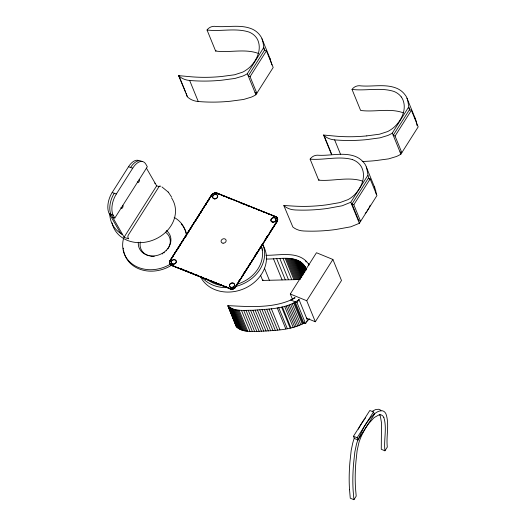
<?xml version="1.0" encoding="UTF-8"?>
<svg xmlns="http://www.w3.org/2000/svg" width="526" height="526" viewBox="0 0 526 526"><rect width="100%" height="100%" fill="white"/><g stroke="black" fill="none" stroke-linecap="round" stroke-linejoin="round"><path stroke-width="0.79" d="M231.486 288.892L232.854 289.011L232.702 288.531M277.36 218.066L277.426 218.579L277.215 217.751L277.689 219.224L277.445 220.177M233.82 287.965C237.496 285.815 232.998 289.833 234.596 287.669M379.351 414.685A21.073 8.81 -67.7 0 1 380.416 416.52L381.482 422.779L381.271 449.296L384.933 450.802C383.618 439.848 387.162 428.171 383.848 417.466M233.222 288.945L233.143 288.504L231.959 288.932M369.278 179.261C366.76 173.85 368.147 166.939 363.525 162.304A25.347 21.185 -22.2 0 0 355.51 156.492C343.274 151.804 329.835 156.183 317.211 155.183A7.614 6.365 -22.2 0 0 310.13 159.148L318.71 180.181C332.675 181.358 347.239 176.795 360.967 180.589A21.073 17.614 -22.2 0 1 362.815 181.365M264.137 49.345C263.112 44.651 263.362 39.22 259.936 35.242A25.347 21.185 -22.2 0 0 252.263 29.094C240.31 23.9 226.772 27.793 214.279 26.3A7.614 6.365 -22.2 0 0 207.04 30.008L215.627 51.042C229.698 52.968 244.886 48.359 258.503 53.481M351.993 203.989L353.82 204.739L360.599 221.341L358.771 220.591L351.993 203.989L368.338 178.202L370.166 178.952L376.945 195.56L359.363 223.294L350.789 226.805L335.976 229.487A158.379 132.374 -22.2 0 1 303.772 230.993A19.672 16.444 -22.2 0 1 292.857 227.015L283.797 205.488L293.712 206.1A154.269 128.942 -22.2 0 0 327.251 204.759L340.033 202.563L347.962 199.65A21.914 18.318 -22.2 0 0 351.039 197.73L352.104 196.921A30.041 25.11 -22.2 0 0 355.063 194.285C361.579 187.44 366.083 176.729 361.803 167.59A21.605 18.055 -22.2 0 0 359.948 164.723A21.073 17.614 -22.2 0 0 352.374 159.569M409.741 110.263C407.703 105.259 408.873 99.052 404.928 94.654A25.347 21.185 -22.2 0 0 397.255 88.506C385.302 83.312 371.764 87.204 359.271 85.712A7.614 6.365 -22.2 0 0 352.032 89.42L360.619 110.453C374.69 112.38 389.878 107.771 403.488 112.893M276.932 217.817C277.11 216.679 277.084 219.631 277.031 217.514M277.511 220.111L277.61 218.809L277.182 221.545L235.563 287.137L234.879 287.321L235.49 287.275L235.635 286.611L235.668 287.032L233.768 288.116M233.985 288.583L233.939 288.439M169.477 262.329L169.628 262.928L169.615 262.546M169.556 262.474L169.642 262.158M235.069 287.203L234.971 287.88L233.873 288.255M276.374 217.323C276.426 217.054 276.946 217.277 276.374 217.218M234.576 288.163L235.516 286.788M276.972 218.264L277.169 218.546L277.274 217.988M235.701 286.933L234.977 287.525L235.418 287.032M233.222 288.905L232.709 288.623M276.367 221.893C277.649 221.742 277.827 219.572 277.511 218.408M277.445 218.487L277.419 218.159M277.472 218.836L277.524 218.573M277.445 219.178L277.596 218.698M169.622 262.356L169.543 262.014M235.214 287.36L277.051 221.295L277.649 219.184L277.511 220.703L276.932 221.051L277.005 220.611M277.077 221.716L277.426 220.545M235.03 287.755C232.755 288.912 236.628 286.88 234.372 287.886M277.182 220.677L276.939 221.321L277.452 220.618M277.452 220.637L277.564 219.868M277.399 221.058L277.649 219.901M277.393 220.69L276.893 221.196M235.392 287.203L277.504 220.578M277.347 218.415L277.163 218.106M277.695 219.756L277.636 218.994L277.439 219.427M169.622 261.626L169.872 260.784L169.674 261.429M169.72 261.77L169.78 260.975M277.412 220.808L276.965 221.584L277.347 220.736M277.419 220.933L277.544 220.157L276.86 221.88M169.905 261.731L170.076 260.416L211.491 195.1L212.879 193.7L213.78 193.509M277.366 220.986L277.044 221.426M354.379 437.967L353.985 439.039A27.069 11.316 -67.7 0 0 352.729 443.089L351.184 450.453L349.928 462.032A158.635 66.329 -67.7 0 0 349.54 489.713M232.854 289.011L231.927 288.859M170.128 261.698L169.819 261.047M369.64 206.547L370.232 205.179M169.865 261.126L169.97 260.6L170.161 260.909M170.043 261.356L170.003 261.014M277.235 221.328L276.452 221.755M231.447 289.017C230.381 288.754 233.32 289.589 232.374 288.794M236.43 326.653C241.079 332.037 250.166 331.406 256.879 331.419C272.902 330.492 290.227 330.775 304.613 322.754M169.951 260.935L212.254 194.416M276.952 221.722L277.255 220.927M358.285 429.19L359.988 426.099A37.708 15.767 -67.7 0 1 362.276 422.411A37.293 15.589 -67.7 0 1 364.196 419.669M234.675 288.031L234.563 287.821M368.982 207.895L367.023 211.143M276.729 221.762L269.582 232.913M160.647 186.388A2.17 1.137 -71.2 0 0 158.872 186.881L128.449 234.879A2.17 1.137 -71.2 0 0 128.061 237.785L128.64 238.778A32.967 25.524 -29.9 0 1 124.077 237.213L122.604 234.557L120.585 233.334L109.25 213.595A15.747 8.245 -71.2 0 1 112.163 192.529L128.508 166.742A15.76 8.252 -71.2 0 1 138.864 160.575M114.813 218.047L113.261 215.351A15.944 8.35 -71.2 0 1 116.377 193.963L132.723 168.182A15.958 8.357 -71.2 0 1 145.774 164.066L147.326 166.762L114.813 218.047L112.702 217.323M124.077 237.219L156.649 185.842L146.406 168.11M263.677 47.905L264.585 50.121L266.412 50.871L273.191 67.473L255.919 94.719L255.195 95.18A27.069 22.625 -22.2 0 1 251.343 97.119L243.623 99.46L230.316 101.235A158.379 132.374 -22.2 0 1 198.243 101.505A19.672 16.444 -22.2 0 1 187.598 97.086L178.57 75.593L179.018 76.053A19.672 16.444 -22.2 0 0 189.662 80.471A158.379 132.374 -22.2 0 0 221.735 80.208L235.037 78.427L242.756 76.086A27.069 22.625 -22.2 0 0 246.609 74.146L247.332 73.686L263.526 47.846M264.585 50.121L248.239 75.902L250.067 76.651L256.839 93.26L255.011 92.51M250.067 76.651L266.412 50.871M170.115 260.495L211.491 195.1M170.266 260.732L175.875 251.711M176.749 250.337L211.61 194.922M172.515 257.378L173.383 256.004M177.308 249.817L179.05 247.062M179.925 245.688L180.793 244.314M182.535 241.565L183.41 240.191M185.152 237.436L186.46 235.378M187.769 233.314L189.077 231.249M190.386 229.191L191.694 227.127M195.179 221.624L196.487 219.566M197.796 217.501L199.104 215.436M200.406 213.378L201.714 211.314M205.64 205.127L206.514 203.753M208.257 200.998L209.124 199.624M210.433 197.566L211.741 195.501L211.524 195.172M367.746 175.506L350.783 202.26L342.202 205.771L327.396 208.454A158.379 132.374 -22.2 0 1 295.185 209.966A19.672 16.444 -22.2 0 1 284.27 205.982L283.987 205.35M238.462 281.686L239.33 280.312M243.255 274.125L244.557 272.067M255.886 254.196L257.194 252.138M265.913 238.39L267.215 236.325M235.937 285.828L237.246 283.764M238.554 281.699L239.863 279.641M241.605 276.893L242.473 275.519M243.347 274.138L245.09 271.39M245.964 270.016L247.707 267.267M249.015 265.209L249.883 263.835M251.625 261.08L252.5 259.706M254.242 256.958L255.11 255.583M255.984 254.209L257.727 251.461M259.469 248.713L260.344 247.338M261.646 245.274L262.954 243.216M264.262 241.151L265.137 239.777M266.005 238.403L267.747 235.655M269.49 232.906L270.364 231.532M271.672 229.468L272.981 227.403M274.283 225.345L275.591 223.28M240.908 278.274L235.063 287.354M241.69 276.9L248.311 266.59M249.1 265.216L250.928 262.467M251.717 261.093L253.545 258.345M254.328 256.964L263.565 242.532M264.354 241.158L268.793 234.287M292.456 299.261L290.306 294.008L316.474 252.736L332.905 259.469L341.492 280.503L315.324 321.774L306.362 318.099M331.564 154.585L323.562 135.004L324.003 135.465A19.672 16.444 -22.2 0 0 334.648 139.883A158.379 132.374 -22.2 0 0 366.727 139.62L380.028 137.838L387.747 135.498A27.069 22.625 -22.2 0 0 391.6 133.558L392.324 133.098L408.518 107.258M408.669 107.317L409.57 109.533L393.224 135.314L395.059 136.063L401.831 152.671L400.003 151.922M395.059 136.063L411.404 110.282L409.57 109.533M353.82 204.739L370.166 178.952M307.73 320.222L305.58 323.615L296.993 302.582L299.143 299.189M315.324 321.774L306.743 300.74L332.905 259.469M362.223 161.475A158.379 132.374 -22.2 0 0 375.308 160.654L388.615 158.872L396.334 156.531A27.069 22.625 -22.2 0 0 400.181 154.591L400.904 154.131L418.177 126.884L411.404 110.282M353.472 436.258L369.817 410.477L373.48 411.976L374.394 414.205L358.048 439.986L354.386 438.487L353.472 436.258L357.134 437.757L358.048 439.986M357.134 437.757L373.48 411.976M349.54 489.713L350.27 498.201L353.932 499.7L356.194 496.136L355.55 488.595A154.269 64.501 -67.7 0 1 355.924 461.683L357.128 450.532L358.857 442.78A22.112 9.244 -67.7 0 1 359.521 440.749L360.52 438.099A30.041 12.558 -67.7 0 1 362.138 434.391L364.728 429.525A33.02 13.807 -67.7 0 1 368.443 423.851L374.091 417.624L378.884 414.929A21.605 9.034 -67.7 0 1 380.719 414.85M384.933 450.802L387.307 447.061C386.012 436.179 389.602 424.515 385.979 413.923A25.347 10.599 -67.7 0 0 382.198 410.753C377.103 410.471 373.309 414.836 370.159 418.262A36.583 15.293 -67.7 0 0 366.892 422.516A37.293 15.589 -67.7 0 0 365.018 425.337A37.708 15.767 -67.7 0 0 363.65 427.599L357.647 440.538A27.069 11.316 -67.7 0 0 356.391 444.595L354.84 451.952L353.59 463.537A158.635 66.329 -67.7 0 0 353.196 491.218L353.932 499.7M235.668 286.683L235.313 287.334M260.521 275.177L262.665 280.437L263.046 279.878M230.861 289.109L232.15 289.044L229.816 288.596L232.236 289.162M235.24 287.492L235.582 286.992M365.182 213.576L366.135 212.379M235.181 287.498L234.675 287.702M212.767 193.982L212.057 194.903L212.3 194.502M235.181 287.597L235.3 287.268M234.997 287.775L235.319 287.439M231.44 289.175L231.795 289.05M212.806 194.074L212.465 194.35L212.511 193.963M306.461 321.452L309.729 318.828M170.417 264.262C169.484 263.408 171.062 266.314 172.6 265.36M234.248 288.176L234.695 287.992M294.994 297.979C274.809 308.795 249.797 306.717 227.843 305.619L236.398 326.666M229.849 288.662L231.618 289.116M231.486 289.155L230.007 288.669M372.329 411.266L375.564 409.576L378.536 409.267A25.347 10.599 -67.7 0 1 380.245 409.932M213.74 193.423C211.807 194.692 215.358 191.694 216.423 193.318M234.307 288.149L234.044 288.445M236.371 326.876L227.791 305.659C234.182 312.102 244.61 310.038 252.881 310.294C268.438 308.847 285.947 309.452 299.011 299.596L307.598 320.63M233.781 288.393L234.116 288.268M170.378 264.617L170.122 264.276C174.369 266.32 166.86 263.572 172.521 265.426M213.3 193.542L213.674 193.259M233.761 288.682L233.892 288.32M233.919 288.38L233.242 288.537L233.689 288.426M171.147 265.084L172.443 265.485M213.872 193.706C213.043 193.193 217.146 192.838 216.002 193.285M230.046 288.735L230.993 289.044M233.761 288.59L233.274 288.61M233.787 288.662L233.366 288.807M232.591 288.741L233.485 288.537M171.312 264.815L171.759 265.097L171.285 265.196M169.813 263.769L170.911 265.097L171.535 265.032M214.095 193.095L215.134 193.338M233.163 288.583L233.005 289.011M232.624 288.813L233.025 288.708M232.683 288.932L233.038 288.833M229.98 288.827L230.401 288.905M214.884 193.272L214.536 192.97M232.867 288.879L232.15 288.833M172.068 265.643L170.766 264.92M231.006 289.136L230.618 288.82M207.04 30.008C220.861 31.731 235.523 27.707 249.002 32.047A21.073 17.614 -22.2 0 1 256.274 37.524A21.605 18.055 -22.2 0 1 257.957 40.489C261.757 49.891 256.734 60.405 249.929 67.045A30.041 25.11 -22.2 0 1 246.858 69.577L244.518 71.128A22.112 18.482 -22.2 0 1 242.611 72.154L234.583 74.777L221.775 76.48A154.269 128.942 -22.2 0 1 188.387 76.533L178.603 75.639M214.976 192.878L215.923 192.989M366.767 135.886L379.575 134.189L387.603 131.566A22.112 18.482 -22.2 0 0 389.51 130.54L391.85 128.988A30.041 25.11 -22.2 0 0 394.921 126.45C401.726 119.816 406.749 109.303 402.949 99.894A21.605 18.055 -22.2 0 0 401.253 96.942M215.2 192.851L215.785 193.279M215.568 193.292L215.233 192.93M171.824 265.571L171.292 265.328M266.347 259.029C279.102 259.377 299.307 253.696 306.211 268.858M262.665 280.437L298.985 279.549L290.398 258.516M170.904 264.841L171.437 265.058M310.13 159.148C324.088 160.325 338.652 155.762 352.381 159.556M265.932 255.301C279.944 255.518 299.938 250.231 309.045 264.802M230.763 289.096L230.21 288.728M352.032 89.42C365.853 91.143 380.515 87.119 393.994 91.458A21.073 17.614 -22.2 0 1 401.266 96.935M215.732 193.075L217.31 193.114L276.505 217.054M231.368 289.07L230.868 288.925M216.081 192.838L216.627 193.344M231.151 289.057L230.566 289.011M275.644 216.561L216.35 193.022M216.508 192.891L216.817 193.285L214.312 193.029M216.712 192.93L217.172 193.206M171.128 265.249L170.24 264.315L170.621 264.302M128.508 166.742L132.723 168.182M112.163 192.529L116.377 193.963M113.261 215.351L109.25 213.595M230.717 288.912L171.351 265.229M217.389 193.371L274.92 216.449M217.409 193.568L219.684 194.475M222.708 195.685L224.977 196.593M228.008 197.802L231.032 199.012M240.875 202.944L244.656 204.456M246.168 205.061L249.955 206.573M251.467 207.178L255.248 208.69M256.767 209.295L260.548 210.808M262.06 211.413L264.335 212.32M267.359 213.523L269.628 214.43M272.659 215.64L274.927 216.548M240.875 203.049L243.15 203.956M246.175 205.166L248.443 206.074M180.162 268.385L182.437 269.292M185.461 270.502L187.729 271.409M190.754 272.619L193.022 273.527M196.053 274.73L198.322 275.637M180.083 268.451L182.358 269.358M183.87 269.963L187.65 271.475M189.163 272.08L192.943 273.586M194.462 274.191L198.243 275.703M199.755 276.308L203.536 277.82M205.048 278.425L208.835 279.937M210.347 280.542L216.396 282.962M218.665 283.862L221.696 285.072M224.72 286.282L226.989 287.189M175.467 266.695L171.43 265.301M176.9 267.346L230.697 288.761M171.542 265.308L230.546 288.846M171.66 265.498L230.322 288.912M290.306 294.008L306.743 300.74M296.993 302.582L290.608 299.965A28.056 23.446 -22.2 0 0 294.961 297.394M303.449 322.74L305.58 323.615M275.663 216.653L276.531 217.238M275.677 216.751L276.209 217.014L276.13 216.673M172.212 265.604L170.523 264.69M169.865 263.828L170.023 263.224M169.53 262.79L170.181 263.611L169.786 263.237M170.122 263.743L169.556 263.092M275.775 216.482L276.045 217.021M171.174 265.137L171.075 265.176M170.076 263.993L169.589 263.164M275.953 216.574L276.347 216.936M161.962 186.947L168.215 192.075M171.496 265.4L170.411 264.381M171.561 265.157L171.213 264.959M276.637 217.093L277.07 217.771M276.669 217.264L276.748 217.153M171.239 265.084L170.812 264.828M170.043 261.619L169.707 261.166M168.478 192.385L171.739 197.303M168.162 192.016L168.53 192.444M276.946 217.718L277.294 218.606M323.575 135.031L333.379 135.945A154.269 128.942 -22.2 0 0 366.767 135.899M187.184 96.672L186.125 93.431M277.143 217.665L277.176 217.915M277.117 217.586L277.511 218.658M277.176 217.83L277.274 218.165M212.741 194.396L212.55 194.041M414.278 116.818L416.027 120.467L417.079 125.635M170.102 264.216L169.852 263.868M269.969 58.59L271.955 64.915M374.321 186.769L375.702 190.497L376.307 194.396M406.96 98.184L415.54 119.218M392.324 133.098L400.904 154.131M366.293 166.952L374.874 187.986M334.648 139.883L340.473 154.157M324.062 135.563L331.728 154.348M350.783 202.26L359.363 223.294M261.968 38.779L270.548 59.813M247.332 73.686L255.919 94.719M308.308 263.651L308.92 265.157M305.534 260.515L306.145 262.02M305.751 267.839L306.362 269.345M305.212 266.853L306.441 269.858M304.593 265.893L306.132 269.654M303.897 264.972L305.738 269.476M303.397 264.394L305.849 270.403M302.871 263.835L305.626 270.594M302.305 263.302L305.369 270.818M301.714 262.796L305.087 271.061M301.096 262.316L304.778 271.331M300.451 261.863L304.745 272.376M299.781 261.435L304.383 272.705M299.09 261.034L303.995 273.053M298.189 260.574L303.706 274.099M297.269 260.166L303.094 274.44M296.335 259.805L302.772 275.585M295.382 259.489L302.128 276.019M294.409 259.219L301.766 277.248M293.429 258.989L301.089 277.767M292.423 258.792L300.701 279.076M291.411 258.634L299.998 279.668M289.379 258.424L297.959 279.457M288.34 258.365L296.927 279.398M287.301 258.332L295.882 279.365M286.249 258.319L294.83 279.352M285.191 258.332L293.771 279.365M283.054 258.417L291.634 279.451M279.871 258.575L288.452 279.608M295.264 302.2L303.844 323.234M276.689 258.713L285.27 279.747M294.521 302.634L303.101 323.668M293.738 303.061L302.325 324.095M292.259 303.804L300.846 324.838M273.507 258.825L282.087 279.858M290.733 304.469L299.32 325.502M289.208 305.054L297.795 326.087M287.683 305.573L296.263 326.607M286.157 306.027L294.738 327.06M284.625 306.428L293.206 327.461M282.409 306.921L290.99 327.954M189.662 80.471L198.243 101.505M281.601 307.085L290.181 328.119M264.453 268.201L269.358 280.22M278.695 307.598L287.281 328.632M277.215 307.835L285.796 328.868M178.768 75.402L185.507 91.932M271.35 308.703L279.931 329.736M269.016 309.012L277.603 330.045M266.702 309.288L275.289 330.321M264.394 309.531L272.974 330.565M215.423 192.832L215.542 193.187M262.086 309.742L270.666 330.775M259.778 309.926L268.359 330.959M257.477 310.084L266.057 331.117M255.176 310.202L263.763 331.235M252.881 310.294L261.461 331.327M250.586 310.36L259.167 331.393M248.292 310.386L256.879 331.419M246.004 310.393L254.584 331.426M243.716 310.36L252.296 331.393M241.427 310.301L250.008 331.334M239.139 310.215L247.72 331.248M238.015 310.136L246.595 331.17M236.904 310.005L245.484 331.038M235.806 309.807L244.393 330.841M234.741 309.558L243.321 330.591M233.702 309.242L242.282 330.275M232.689 308.874L241.27 329.907M231.716 308.453L240.297 329.486M230.776 307.973L239.363 329.006M229.882 307.44L238.462 328.474M229.027 306.862L237.614 327.895M228.225 306.231L236.812 327.264M216.916 192.983L217.014 193.338M277.314 217.915L277.491 218.336M277.465 218.257L277.57 218.836M170.089 263.868L169.898 263.473M169.799 263.657L169.556 262.98M277.55 218.921L277.57 219.434M277.491 219.092L277.498 219.763M169.872 263.598L169.714 263.178M277.57 218.619L277.636 219.276M318.71 180.181A7.614 6.365 -22.2 0 1 319.098 179.629M215.627 51.042A7.614 6.365 -22.2 0 1 216.035 50.496M183.344 226.732A32.665 27.306 -22.2 0 1 186.73 235.083M171.759 265.078A32.665 27.306 -22.2 0 1 123.958 252.395M123.84 251.928A32.665 27.306 -22.2 0 1 123.557 250.521M123.367 249.094A32.665 27.306 -22.2 0 1 123.281 248.127M181.286 224.063A32.665 27.306 -22.2 0 1 181.917 224.799M182.22 225.174A32.665 27.306 -22.2 0 1 182.509 225.555M182.798 225.943A32.665 27.306 -22.2 0 1 183.074 226.338M174.172 217.383A32.665 27.306 -22.2 0 1 186.467 236.029M170.207 264.236A32.665 27.306 -22.2 0 1 135.031 265.821A32.665 27.306 -22.2 0 1 123.702 237.89M165.276 232.084A15.464 12.926 -22.2 0 1 168.754 247.384M168.465 247.91A15.464 12.926 -22.2 0 1 167.807 248.93M166.663 250.376A15.464 12.926 -22.2 0 1 166.242 250.836M164.368 252.526A15.464 12.926 -22.2 0 1 163.856 252.907M162.79 253.624A15.464 12.926 -22.2 0 1 162.232 253.953M154.282 256.326A15.464 12.926 -22.2 0 1 150.554 256.129M149.364 255.873A15.464 12.926 -22.2 0 1 140.383 241.96M166.472 230.493A16.7 13.959 -22.2 0 1 160.016 254.466A16.7 13.959 -22.2 0 1 138.318 242.243M172.212 199.025A32.665 27.306 -22.2 0 1 154.342 239.606A32.665 27.306 -22.2 0 1 112.439 224.339M112.321 223.879A32.665 27.306 -22.2 0 1 112.104 222.945M171.706 198.217A32.665 27.306 -22.2 0 1 171.963 198.618M154.618 183.133A32.527 27.188 -22.2 0 1 155.117 183.272M109.789 213.727A32.665 27.299 -22.2 0 0 122.604 234.557L111.157 214.628A15.944 8.35 -71.2 0 1 114.267 193.246M156.649 185.842A32.967 25.524 -29.9 0 1 159.45 186.684M139.193 179.504A1.742 0.914 -71.2 0 1 138.746 182.141A1.742 0.914 -71.2 0 1 137.345 181.786M122.874 205.331A1.742 0.914 -71.2 0 1 122.354 207.98A1.742 0.914 -71.2 0 1 120.993 207.494M130.612 167.465A15.958 8.357 -71.2 0 1 142.073 161.554M380.725 414.836A20.968 8.764 -67.7 0 1 383.835 417.48M365.162 418.4A36.583 15.293 -67.7 0 1 365.682 417.743M380.62 410.208A25.347 10.599 -67.7 0 1 380.982 410.523M263.21 245.747A35.018 29.272 -22.2 0 1 245.734 287.926A35.018 29.272 -22.2 0 1 200.288 276.275M262.678 244.873A35.018 29.272 -22.2 0 1 262.947 245.307M262.757 244.071A35.018 29.272 -22.2 0 1 235.319 286.558M228.166 287.59A35.018 29.272 -22.2 0 1 202.089 277.445M261.1 245.8A32.842 27.451 -22.2 0 1 237.219 284.165M222.768 285.585A32.842 27.451 -22.2 0 1 207.395 279.602M207.007 279.293A32.842 27.451 -22.2 0 1 206.626 278.971M261.83 247.562A32.842 27.451 -22.2 0 1 262.165 248.463M262.454 249.377A32.842 27.451 -22.2 0 1 262.711 250.297M261.264 246.24A32.842 27.451 -22.2 0 1 261.652 247.121M173.1 264.098A2.61 2.163 -23.5 0 0 176.171 260.968A2.61 2.163 -23.5 0 0 171.89 260.554A2.61 2.163 -23.5 0 0 173.1 264.098M231.295 287.374A2.61 2.163 -23.5 0 0 234.465 284.316A2.61 2.163 -23.5 0 0 230.224 283.777A2.61 2.163 -23.5 0 0 231.295 287.374M223.037 243.196A2.61 2.163 -23.5 0 0 226.048 240.027A2.61 2.163 -23.5 0 0 221.748 239.678A2.61 2.163 -23.5 0 0 223.037 243.196M214.45 198.775A2.61 2.163 -23.5 0 0 217.6 195.698A2.61 2.163 -23.5 0 0 213.346 195.192A2.61 2.163 -23.5 0 0 214.45 198.775M272.889 222.071A2.61 2.163 -23.5 0 0 275.828 218.849A2.61 2.163 -23.5 0 0 271.508 218.592A2.61 2.163 -23.5 0 0 272.889 222.071M173.146 264.21A2.61 2.163 -23.5 0 0 176.217 261.08A2.61 2.163 -23.5 0 0 171.943 260.666A2.61 2.163 -23.5 0 0 173.146 264.21M214.503 198.887A2.61 2.163 -23.5 0 0 217.646 195.81A2.61 2.163 -23.5 0 0 213.392 195.304A2.61 2.163 -23.5 0 0 214.503 198.887M231.341 287.485A2.61 2.163 -23.5 0 0 234.517 284.435A2.61 2.163 -23.5 0 0 230.276 283.889A2.61 2.163 -23.5 0 0 231.341 287.485M272.935 222.189A2.61 2.163 -23.5 0 0 275.874 218.961A2.61 2.163 -23.5 0 0 271.554 218.704A2.61 2.163 -23.5 0 0 272.935 222.189"/></g></svg>
